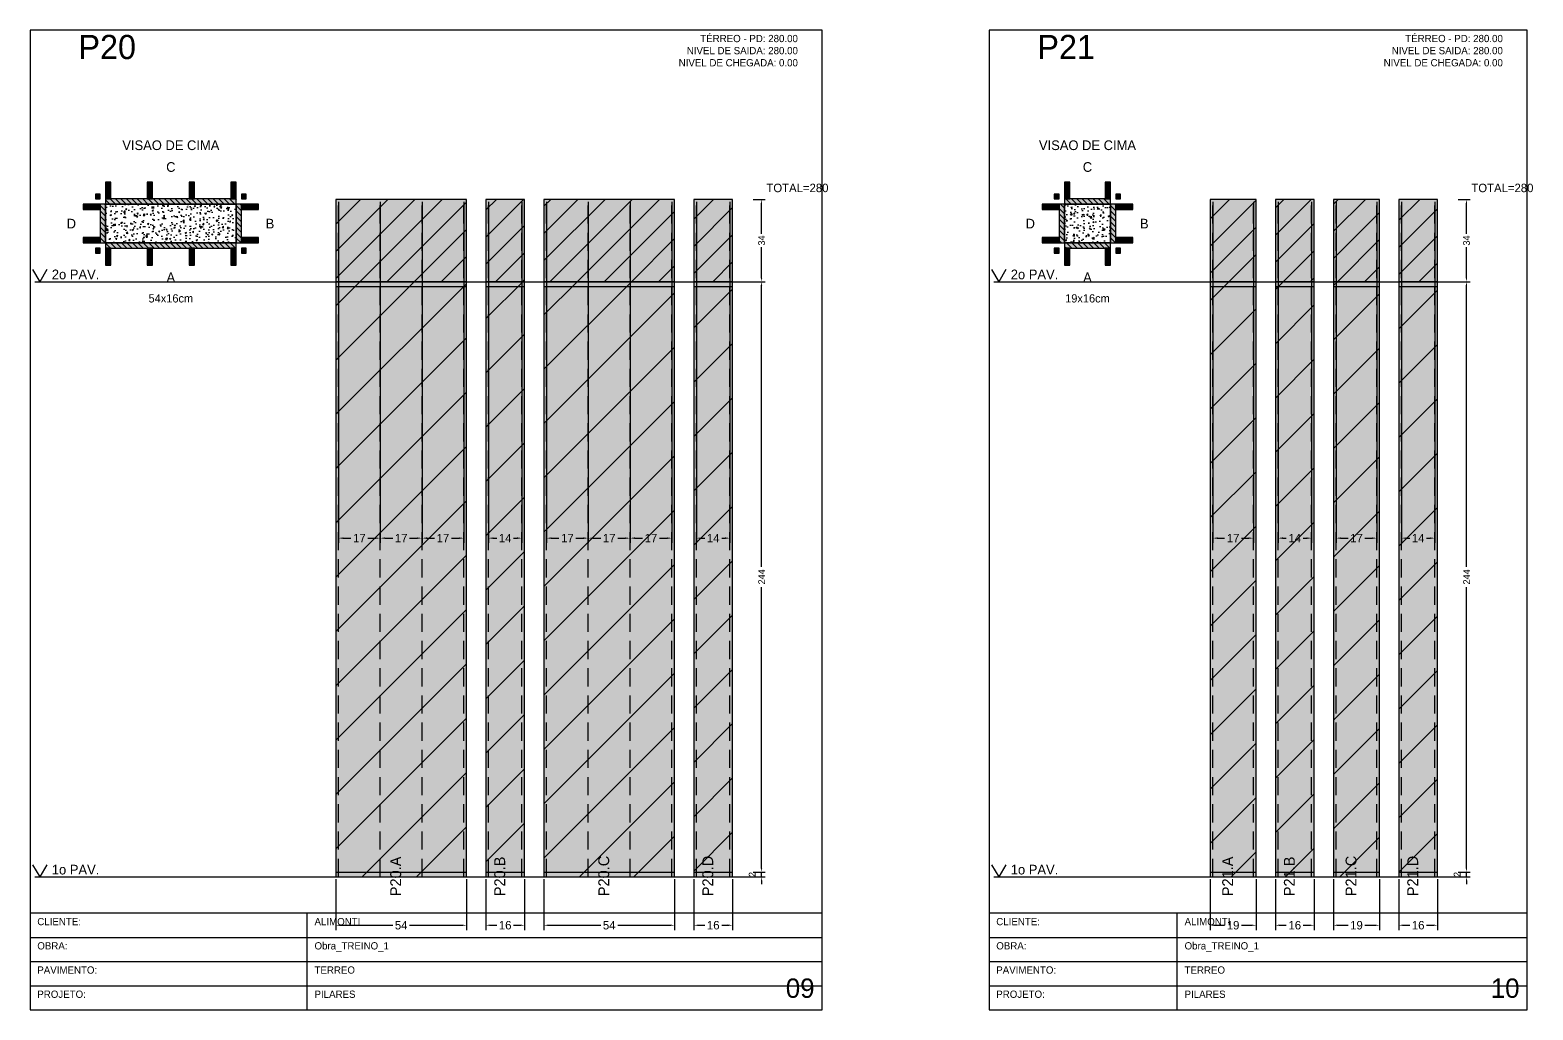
# Model space of a CAD drawing. Header units: metres. Extents: x 0 to 2089, y 0 to 2105.
# Drawn here: x 1263 to 1884, y 425 to 830 of the extents above; entities that cross this region are included whole.
import ezdxf
from ezdxf.enums import TextEntityAlignment as Align

# ---------------------------------------------------------------- set-up
doc = ezdxf.new("R2010")
doc.units = ezdxf.units.M
doc.linetypes.add('HIDDEN', pattern=[0.375, 0.25, -0.125])
for name, color, linetype in [('BORDA_CELULA', 9, 'Continuous'), ('CARIMBO', 9, 'Continuous'), ('CHAPA', 1, 'Continuous'), ('CONCRETO', 4, 'Continuous'), ('COTA', 241, 'Continuous'), ('Hachura', 251, 'Continuous'), ('LABEL_ID', 3, 'Continuous'), ('Nivel', 4, 'Continuous'), ('NOMENCLATURA', 1, 'Continuous'), ('Paineis', 200, 'Continuous'), ('SARR_2.2x7', 40, 'Continuous'), ('Texto Secao', 2, 'Continuous'), ('TEXTO_GERAL', 2, 'Continuous')]:
    doc.layers.add(name, color=color, linetype=linetype)
doc.dimstyles.new('FACE_DIM', dxfattribs={"dimtxt": 3.5, "dimasz": 2, "dimexe": 2, "dimexo": 1, "dimgap": 1, "dimtad": 1, "dimdec": 0, "dimrnd": 1, "dimcen": 2.5, "dimclrd": 241, "dimclre": 241, "dimclrt": 241, "dimazin": 3, "dimtfac": 1, "dimtmove": 0, "dimatfit": 3})

# ---------------------------------------------------------------- blocks, each defined once
blk = doc.blocks.new('_CLOSEDFILLED')
at = {"color": 0, "linetype": 'BYBLOCK'}
blk.add_solid([(-1, 0.16), (0, 0), (-1, -0.16)], dxfattribs=at)
blk = doc.blocks.new('*D111')
at = {"color": 241}
for p, q in [((1389.6, 479), (1389.6, 458)), ((1443.6, 479), (1443.6, 458)), ((1391.6, 460), (1413.1, 460)), ((1420.1, 460), (1441.6, 460))]:
    blk.add_line(p, q, dxfattribs=at)
at = {"layer": 'Defpoints'}
for p in [(1389.6, 480), (1443.6, 480), (1389.6, 460)]:
    blk.add_point(p, dxfattribs=at)
at = {"color": 241, "xscale": 2, "yscale": 2, "rotation": 180}
blk.add_blockref('_CLOSEDFILLED', (1389.6, 460), dxfattribs=at)
at = {"color": 241, "xscale": 2, "yscale": 2}
blk.add_blockref('_CLOSEDFILLED', (1443.6, 460), dxfattribs=at)
at = {"color": 241, "insert": (1416.6, 460), "char_height": 3.5, "attachment_point": 5}
blk.add_mtext('54', dxfattribs=at)
blk = doc.blocks.new('*D112')
at = {"color": 241}
for p, q in [((1390.7, 759), (1390.7, 618)), ((1407.97, 759), (1407.97, 618)), ((1392.7, 620), (1395.83, 620)), ((1402.83, 620), (1405.97, 620))]:
    blk.add_line(p, q, dxfattribs=at)
at = {"layer": 'Defpoints'}
for p in [(1390.7, 760), (1407.97, 760), (1390.7, 620)]:
    blk.add_point(p, dxfattribs=at)
at = {"color": 241, "xscale": 2, "yscale": 2, "rotation": 180}
blk.add_blockref('_CLOSEDFILLED', (1390.7, 620), dxfattribs=at)
at = {"color": 241, "xscale": 2, "yscale": 2}
blk.add_blockref('_CLOSEDFILLED', (1407.97, 620), dxfattribs=at)
at = {"color": 241, "insert": (1399.33, 620), "char_height": 3.5, "attachment_point": 5}
blk.add_mtext('17', dxfattribs=at)
blk = doc.blocks.new('*D113')
at = {"color": 241}
for p, q in [((1407.97, 759), (1407.97, 618)), ((1425.23, 759), (1425.23, 618)), ((1409.97, 620), (1413.1, 620)), ((1420.1, 620), (1423.23, 620))]:
    blk.add_line(p, q, dxfattribs=at)
at = {"layer": 'Defpoints'}
for p in [(1407.97, 760), (1425.23, 760), (1407.97, 620)]:
    blk.add_point(p, dxfattribs=at)
at = {"color": 241, "xscale": 2, "yscale": 2, "rotation": 180}
blk.add_blockref('_CLOSEDFILLED', (1407.97, 620), dxfattribs=at)
at = {"color": 241, "xscale": 2, "yscale": 2}
blk.add_blockref('_CLOSEDFILLED', (1425.23, 620), dxfattribs=at)
at = {"color": 241, "insert": (1416.6, 620), "char_height": 3.5, "attachment_point": 5}
blk.add_mtext('17', dxfattribs=at)
blk = doc.blocks.new('*D114')
at = {"color": 241}
for p, q in [((1425.23, 759), (1425.23, 618)), ((1442.5, 759), (1442.5, 618)), ((1427.23, 620), (1430.37, 620)), ((1437.37, 620), (1440.5, 620))]:
    blk.add_line(p, q, dxfattribs=at)
at = {"layer": 'Defpoints'}
for p in [(1425.23, 760), (1442.5, 760), (1425.23, 620)]:
    blk.add_point(p, dxfattribs=at)
at = {"color": 241, "xscale": 2, "yscale": 2, "rotation": 180}
blk.add_blockref('_CLOSEDFILLED', (1425.23, 620), dxfattribs=at)
at = {"color": 241, "xscale": 2, "yscale": 2}
blk.add_blockref('_CLOSEDFILLED', (1442.5, 620), dxfattribs=at)
at = {"color": 241, "insert": (1433.87, 620), "char_height": 3.5, "attachment_point": 5}
blk.add_mtext('17', dxfattribs=at)
blk = doc.blocks.new('*D115')
at = {"color": 241}
for p, q in [((1451.6, 479), (1451.6, 458)), ((1467.6, 479), (1467.6, 458)), ((1453.6, 460), (1456.1, 460)), ((1463.1, 460), (1465.6, 460))]:
    blk.add_line(p, q, dxfattribs=at)
at = {"layer": 'Defpoints'}
for p in [(1451.6, 480), (1467.6, 480), (1451.6, 460)]:
    blk.add_point(p, dxfattribs=at)
at = {"color": 241, "xscale": 2, "yscale": 2, "rotation": 180}
blk.add_blockref('_CLOSEDFILLED', (1451.6, 460), dxfattribs=at)
at = {"color": 241, "xscale": 2, "yscale": 2}
blk.add_blockref('_CLOSEDFILLED', (1467.6, 460), dxfattribs=at)
at = {"color": 241, "insert": (1459.6, 460), "char_height": 3.5, "attachment_point": 5}
blk.add_mtext('16', dxfattribs=at)
blk = doc.blocks.new('*D116')
at = {"color": 241}
for p, q in [((1452.7, 759), (1452.7, 618)), ((1466.5, 759), (1466.5, 618)), ((1454.7, 620), (1456.1, 620)), ((1463.1, 620), (1464.5, 620))]:
    blk.add_line(p, q, dxfattribs=at)
at = {"layer": 'Defpoints'}
for p in [(1452.7, 760), (1466.5, 760), (1452.7, 620)]:
    blk.add_point(p, dxfattribs=at)
at = {"color": 241, "xscale": 2, "yscale": 2, "rotation": 180}
blk.add_blockref('_CLOSEDFILLED', (1452.7, 620), dxfattribs=at)
at = {"color": 241, "xscale": 2, "yscale": 2}
blk.add_blockref('_CLOSEDFILLED', (1466.5, 620), dxfattribs=at)
at = {"color": 241, "insert": (1459.6, 620), "char_height": 3.5, "attachment_point": 5}
blk.add_mtext('14', dxfattribs=at)
blk = doc.blocks.new('*D117')
at = {"color": 241}
for p, q in [((1475.6, 479), (1475.6, 458)), ((1529.6, 479), (1529.6, 458)), ((1477.6, 460), (1499.1, 460)), ((1506.1, 460), (1527.6, 460))]:
    blk.add_line(p, q, dxfattribs=at)
at = {"layer": 'Defpoints'}
for p in [(1475.6, 480), (1529.6, 480), (1475.6, 460)]:
    blk.add_point(p, dxfattribs=at)
at = {"color": 241, "xscale": 2, "yscale": 2, "rotation": 180}
blk.add_blockref('_CLOSEDFILLED', (1475.6, 460), dxfattribs=at)
at = {"color": 241, "xscale": 2, "yscale": 2}
blk.add_blockref('_CLOSEDFILLED', (1529.6, 460), dxfattribs=at)
at = {"color": 241, "insert": (1502.6, 460), "char_height": 3.5, "attachment_point": 5}
blk.add_mtext('54', dxfattribs=at)
blk = doc.blocks.new('*D118')
at = {"color": 241}
for p, q in [((1476.7, 759), (1476.7, 618)), ((1493.97, 759), (1493.97, 618)), ((1478.7, 620), (1481.83, 620)), ((1488.83, 620), (1491.97, 620))]:
    blk.add_line(p, q, dxfattribs=at)
at = {"layer": 'Defpoints'}
for p in [(1476.7, 760), (1493.97, 760), (1476.7, 620)]:
    blk.add_point(p, dxfattribs=at)
at = {"color": 241, "xscale": 2, "yscale": 2, "rotation": 180}
blk.add_blockref('_CLOSEDFILLED', (1476.7, 620), dxfattribs=at)
at = {"color": 241, "xscale": 2, "yscale": 2}
blk.add_blockref('_CLOSEDFILLED', (1493.97, 620), dxfattribs=at)
at = {"color": 241, "insert": (1485.33, 620), "char_height": 3.5, "attachment_point": 5}
blk.add_mtext('17', dxfattribs=at)
blk = doc.blocks.new('*D119')
at = {"color": 241}
for p, q in [((1493.97, 759), (1493.97, 618)), ((1511.23, 759), (1511.23, 618)), ((1495.97, 620), (1499.1, 620)), ((1506.1, 620), (1509.23, 620))]:
    blk.add_line(p, q, dxfattribs=at)
at = {"layer": 'Defpoints'}
for p in [(1493.97, 760), (1511.23, 760), (1493.97, 620)]:
    blk.add_point(p, dxfattribs=at)
at = {"color": 241, "xscale": 2, "yscale": 2, "rotation": 180}
blk.add_blockref('_CLOSEDFILLED', (1493.97, 620), dxfattribs=at)
at = {"color": 241, "xscale": 2, "yscale": 2}
blk.add_blockref('_CLOSEDFILLED', (1511.23, 620), dxfattribs=at)
at = {"color": 241, "insert": (1502.6, 620), "char_height": 3.5, "attachment_point": 5}
blk.add_mtext('17', dxfattribs=at)
blk = doc.blocks.new('*D120')
at = {"color": 241}
for p, q in [((1511.23, 759), (1511.23, 618)), ((1528.5, 759), (1528.5, 618)), ((1513.23, 620), (1516.37, 620)), ((1523.37, 620), (1526.5, 620))]:
    blk.add_line(p, q, dxfattribs=at)
at = {"layer": 'Defpoints'}
for p in [(1511.23, 760), (1528.5, 760), (1511.23, 620)]:
    blk.add_point(p, dxfattribs=at)
at = {"color": 241, "xscale": 2, "yscale": 2, "rotation": 180}
blk.add_blockref('_CLOSEDFILLED', (1511.23, 620), dxfattribs=at)
at = {"color": 241, "xscale": 2, "yscale": 2}
blk.add_blockref('_CLOSEDFILLED', (1528.5, 620), dxfattribs=at)
at = {"color": 241, "insert": (1519.87, 620), "char_height": 3.5, "attachment_point": 5}
blk.add_mtext('17', dxfattribs=at)
blk = doc.blocks.new('*D121')
at = {"color": 241}
for p, q in [((1537.6, 479), (1537.6, 458)), ((1553.6, 479), (1553.6, 458)), ((1539.6, 460), (1542.1, 460)), ((1549.1, 460), (1551.6, 460))]:
    blk.add_line(p, q, dxfattribs=at)
at = {"layer": 'Defpoints'}
for p in [(1537.6, 480), (1553.6, 480), (1537.6, 460)]:
    blk.add_point(p, dxfattribs=at)
at = {"color": 241, "xscale": 2, "yscale": 2, "rotation": 180}
blk.add_blockref('_CLOSEDFILLED', (1537.6, 460), dxfattribs=at)
at = {"color": 241, "xscale": 2, "yscale": 2}
blk.add_blockref('_CLOSEDFILLED', (1553.6, 460), dxfattribs=at)
at = {"color": 241, "insert": (1545.6, 460), "char_height": 3.5, "attachment_point": 5}
blk.add_mtext('16', dxfattribs=at)
blk = doc.blocks.new('*D122')
at = {"color": 241}
for p, q in [((1538.7, 759), (1538.7, 618)), ((1552.5, 759), (1552.5, 618)), ((1540.7, 620), (1542.1, 620)), ((1549.1, 620), (1550.5, 620))]:
    blk.add_line(p, q, dxfattribs=at)
at = {"layer": 'Defpoints'}
for p in [(1538.7, 760), (1552.5, 760), (1538.7, 620)]:
    blk.add_point(p, dxfattribs=at)
at = {"color": 241, "xscale": 2, "yscale": 2, "rotation": 180}
blk.add_blockref('_CLOSEDFILLED', (1538.7, 620), dxfattribs=at)
at = {"color": 241, "xscale": 2, "yscale": 2}
blk.add_blockref('_CLOSEDFILLED', (1552.5, 620), dxfattribs=at)
at = {"color": 241, "insert": (1545.6, 620), "char_height": 3.5, "attachment_point": 5}
blk.add_mtext('14', dxfattribs=at)
blk = doc.blocks.new('*D124')
at = {"color": 241}
for p, q in [((1562.1, 726), (1567.1, 726)), ((1565.6, 608.2), (1565.6, 724.5)), ((1565.6, 483.5), (1565.6, 599.8)), ((1562.1, 482), (1567.1, 482))]:
    blk.add_line(p, q, dxfattribs=at)
at = {"layer": 'Defpoints'}
for p in [(1561.6, 726), (1561.6, 482), (1565.6, 482)]:
    blk.add_point(p, dxfattribs=at)
at = {"color": 241, "xscale": 1.5, "yscale": 1.5}
for p, rotation in [((1565.6, 726), 90), ((1565.6, 482), 270)]:
    blk.add_blockref('_CLOSEDFILLED', p, dxfattribs=dict(at, rotation=rotation))
at = {"color": 241, "insert": (1565.6, 604), "char_height": 2.8, "attachment_point": 5, "rotation": 90}
blk.add_mtext('244', dxfattribs=at)
blk = doc.blocks.new('*D125')
at = {"color": 241}
for p, q in [((1562.1, 760), (1567.1, 760)), ((1565.6, 745.8), (1565.6, 758.5)), ((1565.6, 727.5), (1565.6, 740.2)), ((1562.1, 726), (1567.1, 726))]:
    blk.add_line(p, q, dxfattribs=at)
at = {"layer": 'Defpoints'}
for p in [(1561.6, 760), (1561.6, 726), (1565.6, 726)]:
    blk.add_point(p, dxfattribs=at)
at = {"color": 241, "xscale": 1.5, "yscale": 1.5}
for p, rotation in [((1565.6, 760), 90), ((1565.6, 726), 270)]:
    blk.add_blockref('_CLOSEDFILLED', p, dxfattribs=dict(at, rotation=rotation))
at = {"color": 241, "insert": (1565.6, 743), "char_height": 2.8, "attachment_point": 5, "rotation": 90}
blk.add_mtext('34', dxfattribs=at)
blk = doc.blocks.new('*D126')
at = {"color": 241}
for p, q in [((1751, 479), (1751, 458)), ((1770, 479), (1770, 458)), ((1753, 460), (1757, 460)), ((1764, 460), (1768, 460))]:
    blk.add_line(p, q, dxfattribs=at)
at = {"layer": 'Defpoints'}
for p in [(1751, 480), (1770, 480), (1751, 460)]:
    blk.add_point(p, dxfattribs=at)
at = {"color": 241, "xscale": 2, "yscale": 2, "rotation": 180}
blk.add_blockref('_CLOSEDFILLED', (1751, 460), dxfattribs=at)
at = {"color": 241, "xscale": 2, "yscale": 2}
blk.add_blockref('_CLOSEDFILLED', (1770, 460), dxfattribs=at)
at = {"color": 241, "insert": (1760.5, 460), "char_height": 3.5, "attachment_point": 5}
blk.add_mtext('19', dxfattribs=at)
blk = doc.blocks.new('*D127')
at = {"color": 241}
for p, q in [((1752.1, 759), (1752.1, 618)), ((1768.9, 759), (1768.9, 618)), ((1754.1, 620), (1757, 620)), ((1764, 620), (1766.9, 620))]:
    blk.add_line(p, q, dxfattribs=at)
at = {"layer": 'Defpoints'}
for p in [(1752.1, 760), (1768.9, 760), (1752.1, 620)]:
    blk.add_point(p, dxfattribs=at)
at = {"color": 241, "xscale": 2, "yscale": 2, "rotation": 180}
blk.add_blockref('_CLOSEDFILLED', (1752.1, 620), dxfattribs=at)
at = {"color": 241, "xscale": 2, "yscale": 2}
blk.add_blockref('_CLOSEDFILLED', (1768.9, 620), dxfattribs=at)
at = {"color": 241, "insert": (1760.5, 620), "char_height": 3.5, "attachment_point": 5}
blk.add_mtext('17', dxfattribs=at)
blk = doc.blocks.new('*D128')
at = {"color": 241}
for p, q in [((1778, 479), (1778, 458)), ((1794, 479), (1794, 458)), ((1780, 460), (1782.5, 460)), ((1789.5, 460), (1792, 460))]:
    blk.add_line(p, q, dxfattribs=at)
at = {"layer": 'Defpoints'}
for p in [(1778, 480), (1794, 480), (1778, 460)]:
    blk.add_point(p, dxfattribs=at)
at = {"color": 241, "xscale": 2, "yscale": 2, "rotation": 180}
blk.add_blockref('_CLOSEDFILLED', (1778, 460), dxfattribs=at)
at = {"color": 241, "xscale": 2, "yscale": 2}
blk.add_blockref('_CLOSEDFILLED', (1794, 460), dxfattribs=at)
at = {"color": 241, "insert": (1786, 460), "char_height": 3.5, "attachment_point": 5}
blk.add_mtext('16', dxfattribs=at)
blk = doc.blocks.new('*D129')
at = {"color": 241}
for p, q in [((1779.1, 759), (1779.1, 618)), ((1792.9, 759), (1792.9, 618)), ((1781.1, 620), (1782.5, 620)), ((1789.5, 620), (1790.9, 620))]:
    blk.add_line(p, q, dxfattribs=at)
at = {"layer": 'Defpoints'}
for p in [(1779.1, 760), (1792.9, 760), (1779.1, 620)]:
    blk.add_point(p, dxfattribs=at)
at = {"color": 241, "xscale": 2, "yscale": 2, "rotation": 180}
blk.add_blockref('_CLOSEDFILLED', (1779.1, 620), dxfattribs=at)
at = {"color": 241, "xscale": 2, "yscale": 2}
blk.add_blockref('_CLOSEDFILLED', (1792.9, 620), dxfattribs=at)
at = {"color": 241, "insert": (1786, 620), "char_height": 3.5, "attachment_point": 5}
blk.add_mtext('14', dxfattribs=at)
blk = doc.blocks.new('*D130')
at = {"color": 241}
for p, q in [((1802, 479), (1802, 458)), ((1821, 479), (1821, 458)), ((1804, 460), (1808, 460)), ((1815, 460), (1819, 460))]:
    blk.add_line(p, q, dxfattribs=at)
at = {"layer": 'Defpoints'}
for p in [(1802, 480), (1821, 480), (1802, 460)]:
    blk.add_point(p, dxfattribs=at)
at = {"color": 241, "xscale": 2, "yscale": 2, "rotation": 180}
blk.add_blockref('_CLOSEDFILLED', (1802, 460), dxfattribs=at)
at = {"color": 241, "xscale": 2, "yscale": 2}
blk.add_blockref('_CLOSEDFILLED', (1821, 460), dxfattribs=at)
at = {"color": 241, "insert": (1811.5, 460), "char_height": 3.5, "attachment_point": 5}
blk.add_mtext('19', dxfattribs=at)
blk = doc.blocks.new('*D131')
at = {"color": 241}
for p, q in [((1803.1, 759), (1803.1, 618)), ((1819.9, 759), (1819.9, 618)), ((1805.1, 620), (1808, 620)), ((1815, 620), (1817.9, 620))]:
    blk.add_line(p, q, dxfattribs=at)
at = {"layer": 'Defpoints'}
for p in [(1803.1, 760), (1819.9, 760), (1803.1, 620)]:
    blk.add_point(p, dxfattribs=at)
at = {"color": 241, "xscale": 2, "yscale": 2, "rotation": 180}
blk.add_blockref('_CLOSEDFILLED', (1803.1, 620), dxfattribs=at)
at = {"color": 241, "xscale": 2, "yscale": 2}
blk.add_blockref('_CLOSEDFILLED', (1819.9, 620), dxfattribs=at)
at = {"color": 241, "insert": (1811.5, 620), "char_height": 3.5, "attachment_point": 5}
blk.add_mtext('17', dxfattribs=at)
blk = doc.blocks.new('*D132')
at = {"color": 241}
for p, q in [((1829, 479), (1829, 458)), ((1845, 479), (1845, 458)), ((1831, 460), (1833.5, 460)), ((1840.5, 460), (1843, 460))]:
    blk.add_line(p, q, dxfattribs=at)
at = {"layer": 'Defpoints'}
for p in [(1829, 480), (1845, 480), (1829, 460)]:
    blk.add_point(p, dxfattribs=at)
at = {"color": 241, "xscale": 2, "yscale": 2, "rotation": 180}
blk.add_blockref('_CLOSEDFILLED', (1829, 460), dxfattribs=at)
at = {"color": 241, "xscale": 2, "yscale": 2}
blk.add_blockref('_CLOSEDFILLED', (1845, 460), dxfattribs=at)
at = {"color": 241, "insert": (1837, 460), "char_height": 3.5, "attachment_point": 5}
blk.add_mtext('16', dxfattribs=at)
blk = doc.blocks.new('*D133')
at = {"color": 241}
for p, q in [((1830.1, 759), (1830.1, 618)), ((1843.9, 759), (1843.9, 618)), ((1832.1, 620), (1833.5, 620)), ((1840.5, 620), (1841.9, 620))]:
    blk.add_line(p, q, dxfattribs=at)
at = {"layer": 'Defpoints'}
for p in [(1830.1, 760), (1843.9, 760), (1830.1, 620)]:
    blk.add_point(p, dxfattribs=at)
at = {"color": 241, "xscale": 2, "yscale": 2, "rotation": 180}
blk.add_blockref('_CLOSEDFILLED', (1830.1, 620), dxfattribs=at)
at = {"color": 241, "xscale": 2, "yscale": 2}
blk.add_blockref('_CLOSEDFILLED', (1843.9, 620), dxfattribs=at)
at = {"color": 241, "insert": (1837, 620), "char_height": 3.5, "attachment_point": 5}
blk.add_mtext('14', dxfattribs=at)
blk = doc.blocks.new('*D135')
at = {"color": 241}
for p, q in [((1853.5, 726), (1858.5, 726)), ((1857, 608.2), (1857, 724.5)), ((1857, 483.5), (1857, 599.8)), ((1853.5, 482), (1858.5, 482))]:
    blk.add_line(p, q, dxfattribs=at)
at = {"layer": 'Defpoints'}
for p in [(1853, 726), (1853, 482), (1857, 482)]:
    blk.add_point(p, dxfattribs=at)
at = {"color": 241, "xscale": 1.5, "yscale": 1.5}
for p, rotation in [((1857, 726), 90), ((1857, 482), 270)]:
    blk.add_blockref('_CLOSEDFILLED', p, dxfattribs=dict(at, rotation=rotation))
at = {"color": 241, "insert": (1857, 604), "char_height": 2.8, "attachment_point": 5, "rotation": 90}
blk.add_mtext('244', dxfattribs=at)
blk = doc.blocks.new('*D136')
at = {"color": 241}
for p, q in [((1853.5, 760), (1858.5, 760)), ((1857, 745.8), (1857, 758.5)), ((1857, 727.5), (1857, 740.2)), ((1853.5, 726), (1858.5, 726))]:
    blk.add_line(p, q, dxfattribs=at)
at = {"layer": 'Defpoints'}
for p in [(1853, 760), (1853, 726), (1857, 726)]:
    blk.add_point(p, dxfattribs=at)
at = {"color": 241, "xscale": 1.5, "yscale": 1.5}
for p, rotation in [((1857, 760), 90), ((1857, 726), 270)]:
    blk.add_blockref('_CLOSEDFILLED', p, dxfattribs=dict(at, rotation=rotation))
at = {"color": 241, "insert": (1857, 743), "char_height": 2.8, "attachment_point": 5, "rotation": 90}
blk.add_mtext('34', dxfattribs=at)

msp = doc.modelspace()

# ---------------------------------------------------------------- hatches: boundary and pattern name
at = {"layer": 'CHAPA'}
for points in [[(1290.2, 760.2), (1292.2, 760.2), (1292.2, 762.2), (1290.2, 762.2)], [(1350.6, 760.2), (1352.6, 760.2), (1352.6, 762.2), (1350.6, 762.2)], [(1686.6, 760.2), (1688.6, 760.2), (1688.6, 762.2), (1686.6, 762.2)], [(1712, 760.2), (1714, 760.2), (1714, 762.2), (1712, 762.2)], [(1290.2, 737.8), (1292.2, 737.8), (1292.2, 739.8), (1290.2, 739.8)], [(1350.6, 737.8), (1352.6, 737.8), (1352.6, 739.8), (1350.6, 739.8)], [(1686.6, 737.8), (1688.6, 737.8), (1688.6, 739.8), (1686.6, 739.8)], [(1712, 737.8), (1714, 737.8), (1714, 739.8), (1712, 739.8)]]:
    msp.add_hatch(color=1, dxfattribs=at).paths.add_polyline_path(points)
at = {"layer": 'COTA'}
h = msp.add_hatch(dxfattribs=at)
h.set_pattern_fill('AR-CONC', color=256, scale=0.03)
h.paths.add_polyline_path([(1294.4, 742), (1348.4, 742), (1348.4, 758), (1294.4, 758)])
h = msp.add_hatch(dxfattribs=at)
h.set_pattern_fill('AR-CONC', color=256, scale=0.03)
h.paths.add_polyline_path([(1690.8, 742), (1709.8, 742), (1709.8, 758), (1690.8, 758)])
at = {"layer": 'Hachura'}
for points in [[(1389.6, 726), (1443.6, 726), (1443.6, 760), (1389.6, 760)], [(1451.6, 726), (1467.6, 726), (1467.6, 760), (1451.6, 760)], [(1475.6, 726), (1529.6, 726), (1529.6, 760), (1475.6, 760)], [(1537.6, 726), (1553.6, 726), (1553.6, 760), (1537.6, 760)], [(1751, 726), (1770, 726), (1770, 760), (1751, 760)], [(1778, 726), (1794, 726), (1794, 760), (1778, 760)], [(1802, 726), (1821, 726), (1821, 760), (1802, 760)], [(1829, 726), (1845, 726), (1845, 760), (1829, 760)], [(1389.6, 480), (1443.6, 480), (1443.6, 726), (1389.6, 726)], [(1451.6, 480), (1467.6, 480), (1467.6, 726), (1451.6, 726)], [(1475.6, 480), (1529.6, 480), (1529.6, 726), (1475.6, 726)], [(1537.6, 480), (1553.6, 480), (1553.6, 726), (1537.6, 726)], [(1751, 480), (1770, 480), (1770, 726), (1751, 726)], [(1778, 480), (1794, 480), (1794, 726), (1778, 726)], [(1802, 480), (1821, 480), (1821, 726), (1802, 726)], [(1829, 480), (1845, 480), (1845, 726), (1829, 726)]]:
    msp.add_hatch(color=256, dxfattribs=at).paths.add_polyline_path(points)
h = msp.add_hatch(dxfattribs=at)
h.set_pattern_fill('ANSI31', color=256, scale=2.5)
h.paths.add_polyline_path([(1389.6, 726), (1443.6, 726), (1443.6, 760), (1389.6, 760)])
h = msp.add_hatch(dxfattribs=at)
h.set_pattern_fill('ANSI31', color=256, scale=2.5)
h.paths.add_polyline_path([(1451.6, 726), (1467.6, 726), (1467.6, 760), (1451.6, 760)])
h = msp.add_hatch(dxfattribs=at)
h.set_pattern_fill('ANSI31', color=256, scale=2.5)
h.paths.add_polyline_path([(1475.6, 726), (1529.6, 726), (1529.6, 760), (1475.6, 760)])
h = msp.add_hatch(dxfattribs=at)
h.set_pattern_fill('ANSI31', color=256, scale=2.5)
h.paths.add_polyline_path([(1537.6, 726), (1553.6, 726), (1553.6, 760), (1537.6, 760)])
h = msp.add_hatch(dxfattribs=at)
h.set_pattern_fill('ANSI31', color=256, scale=2.5)
h.paths.add_polyline_path([(1751, 726), (1770, 726), (1770, 760), (1751, 760)])
h = msp.add_hatch(dxfattribs=at)
h.set_pattern_fill('ANSI31', color=256, scale=2.5)
h.paths.add_polyline_path([(1778, 726), (1794, 726), (1794, 760), (1778, 760)])
h = msp.add_hatch(dxfattribs=at)
h.set_pattern_fill('ANSI31', color=256, scale=2.5)
h.paths.add_polyline_path([(1802, 726), (1821, 726), (1821, 760), (1802, 760)])
h = msp.add_hatch(dxfattribs=at)
h.set_pattern_fill('ANSI31', color=256, scale=2.5)
h.paths.add_polyline_path([(1829, 726), (1845, 726), (1845, 760), (1829, 760)])
h = msp.add_hatch(dxfattribs=at)
h.set_pattern_fill('ANSI31', color=256, scale=5)
h.paths.add_polyline_path([(1389.6, 480), (1443.6, 480), (1443.6, 726), (1389.6, 726)])
h = msp.add_hatch(dxfattribs=at)
h.set_pattern_fill('ANSI31', color=256, scale=5)
h.paths.add_polyline_path([(1451.6, 480), (1467.6, 480), (1467.6, 726), (1451.6, 726)])
h = msp.add_hatch(dxfattribs=at)
h.set_pattern_fill('ANSI31', color=256, scale=5)
h.paths.add_polyline_path([(1475.6, 480), (1529.6, 480), (1529.6, 726), (1475.6, 726)])
h = msp.add_hatch(dxfattribs=at)
h.set_pattern_fill('ANSI31', color=256, scale=5)
h.paths.add_polyline_path([(1537.6, 480), (1553.6, 480), (1553.6, 726), (1537.6, 726)])
h = msp.add_hatch(dxfattribs=at)
h.set_pattern_fill('ANSI31', color=256, scale=5)
h.paths.add_polyline_path([(1751, 480), (1770, 480), (1770, 726), (1751, 726)])
h = msp.add_hatch(dxfattribs=at)
h.set_pattern_fill('ANSI31', color=256, scale=5)
h.paths.add_polyline_path([(1778, 480), (1794, 480), (1794, 726), (1778, 726)])
h = msp.add_hatch(dxfattribs=at)
h.set_pattern_fill('ANSI31', color=256, scale=5)
h.paths.add_polyline_path([(1802, 480), (1821, 480), (1821, 726), (1802, 726)])
h = msp.add_hatch(dxfattribs=at)
h.set_pattern_fill('ANSI31', color=256, scale=5)
h.paths.add_polyline_path([(1829, 480), (1845, 480), (1845, 726), (1829, 726)])
at = {"layer": 'Paineis'}
for points in [[(1292.2, 742), (1294.4, 742), (1294.4, 758), (1292.2, 758)], [(1294.4, 758), (1348.4, 758), (1348.4, 760.2), (1294.4, 760.2)], [(1348.4, 742), (1350.6, 742), (1350.6, 758), (1348.4, 758)], [(1688.6, 742), (1690.8, 742), (1690.8, 758), (1688.6, 758)], [(1690.8, 758), (1709.8, 758), (1709.8, 760.2), (1690.8, 760.2)], [(1709.8, 742), (1712, 742), (1712, 758), (1709.8, 758)], [(1294.4, 739.8), (1348.4, 739.8), (1348.4, 742), (1294.4, 742)], [(1690.8, 739.8), (1709.8, 739.8), (1709.8, 742), (1690.8, 742)]]:
    msp.add_hatch(color=256, dxfattribs=at).paths.add_polyline_path(points)
h = msp.add_hatch(dxfattribs=at)
h.set_pattern_fill('ANSI31', color=256, scale=0.5, angle=270)
h.paths.add_polyline_path([(1292.2, 742), (1294.4, 742), (1294.4, 758), (1292.2, 758)])
h = msp.add_hatch(dxfattribs=at)
h.set_pattern_fill('ANSI31', color=256, scale=0.5, angle=270)
h.paths.add_polyline_path([(1294.4, 758), (1348.4, 758), (1348.4, 760.2), (1294.4, 760.2)])
h = msp.add_hatch(dxfattribs=at)
h.set_pattern_fill('ANSI31', color=256, scale=0.5, angle=270)
h.paths.add_polyline_path([(1348.4, 742), (1350.6, 742), (1350.6, 758), (1348.4, 758)])
h = msp.add_hatch(dxfattribs=at)
h.set_pattern_fill('ANSI31', color=256, scale=0.5, angle=270)
h.paths.add_polyline_path([(1688.6, 742), (1690.8, 742), (1690.8, 758), (1688.6, 758)])
h = msp.add_hatch(dxfattribs=at)
h.set_pattern_fill('ANSI31', color=256, scale=0.5, angle=270)
h.paths.add_polyline_path([(1690.8, 758), (1709.8, 758), (1709.8, 760.2), (1690.8, 760.2)])
h = msp.add_hatch(dxfattribs=at)
h.set_pattern_fill('ANSI31', color=256, scale=0.5, angle=270)
h.paths.add_polyline_path([(1709.8, 742), (1712, 742), (1712, 758), (1709.8, 758)])
h = msp.add_hatch(dxfattribs=at)
h.set_pattern_fill('ANSI31', color=256, scale=0.5, angle=270)
h.paths.add_polyline_path([(1294.4, 739.8), (1348.4, 739.8), (1348.4, 742), (1294.4, 742)])
h = msp.add_hatch(dxfattribs=at)
h.set_pattern_fill('ANSI31', color=256, scale=0.5, angle=270)
h.paths.add_polyline_path([(1690.8, 739.8), (1709.8, 739.8), (1709.8, 742), (1690.8, 742)])
at = {"layer": 'SARR_2.2x7'}
for points in [[(1294.4, 760.2), (1296.6, 760.2), (1296.6, 767.2), (1294.4, 767.2)], [(1311.67, 760.2), (1313.87, 760.2), (1313.87, 767.2), (1311.67, 767.2)], [(1328.93, 760.2), (1331.13, 760.2), (1331.13, 767.2), (1328.93, 767.2)], [(1346.2, 760.2), (1348.4, 760.2), (1348.4, 767.2), (1346.2, 767.2)], [(1690.8, 760.2), (1693, 760.2), (1693, 767.2), (1690.8, 767.2)], [(1707.6, 760.2), (1709.8, 760.2), (1709.8, 767.2), (1707.6, 767.2)], [(1285.2, 755.8), (1292.2, 755.8), (1292.2, 758), (1285.2, 758)], [(1350.6, 755.8), (1357.6, 755.8), (1357.6, 758), (1350.6, 758)], [(1681.6, 755.8), (1688.6, 755.8), (1688.6, 758), (1681.6, 758)], [(1712, 755.8), (1719, 755.8), (1719, 758), (1712, 758)], [(1285.2, 742), (1292.2, 742), (1292.2, 744.2), (1285.2, 744.2)], [(1294.4, 732.8), (1296.6, 732.8), (1296.6, 739.8), (1294.4, 739.8)], [(1311.67, 732.8), (1313.87, 732.8), (1313.87, 739.8), (1311.67, 739.8)], [(1328.93, 732.8), (1331.13, 732.8), (1331.13, 739.8), (1328.93, 739.8)], [(1346.2, 732.8), (1348.4, 732.8), (1348.4, 739.8), (1346.2, 739.8)], [(1350.6, 742), (1357.6, 742), (1357.6, 744.2), (1350.6, 744.2)], [(1681.6, 742), (1688.6, 742), (1688.6, 744.2), (1681.6, 744.2)], [(1690.8, 732.8), (1693, 732.8), (1693, 739.8), (1690.8, 739.8)], [(1707.6, 732.8), (1709.8, 732.8), (1709.8, 739.8), (1707.6, 739.8)], [(1712, 742), (1719, 742), (1719, 744.2), (1712, 744.2)]]:
    msp.add_hatch(color=256, dxfattribs=at).paths.add_polyline_path(points)
h = msp.add_hatch(dxfattribs=at)
h.set_pattern_fill('ANSI31', color=256, scale=0.5, angle=270)
h.paths.add_polyline_path([(1294.4, 760.2), (1296.6, 760.2), (1296.6, 767.2), (1294.4, 767.2)])
h = msp.add_hatch(dxfattribs=at)
h.set_pattern_fill('ANSI31', color=256, scale=0.5, angle=270)
h.paths.add_polyline_path([(1311.67, 760.2), (1313.87, 760.2), (1313.87, 767.2), (1311.67, 767.2)])
h = msp.add_hatch(dxfattribs=at)
h.set_pattern_fill('ANSI31', color=256, scale=0.5, angle=270)
h.paths.add_polyline_path([(1328.93, 760.2), (1331.13, 760.2), (1331.13, 767.2), (1328.93, 767.2)])
h = msp.add_hatch(dxfattribs=at)
h.set_pattern_fill('ANSI31', color=256, scale=0.5, angle=270)
h.paths.add_polyline_path([(1346.2, 760.2), (1348.4, 760.2), (1348.4, 767.2), (1346.2, 767.2)])
h = msp.add_hatch(dxfattribs=at)
h.set_pattern_fill('ANSI31', color=256, scale=0.5, angle=270)
h.paths.add_polyline_path([(1690.8, 760.2), (1693, 760.2), (1693, 767.2), (1690.8, 767.2)])
h = msp.add_hatch(dxfattribs=at)
h.set_pattern_fill('ANSI31', color=256, scale=0.5, angle=270)
h.paths.add_polyline_path([(1707.6, 760.2), (1709.8, 760.2), (1709.8, 767.2), (1707.6, 767.2)])
h = msp.add_hatch(dxfattribs=at)
h.set_pattern_fill('ANSI31', color=256, scale=0.5, angle=270)
h.paths.add_polyline_path([(1285.2, 755.8), (1292.2, 755.8), (1292.2, 758), (1285.2, 758)])
h = msp.add_hatch(dxfattribs=at)
h.set_pattern_fill('ANSI31', color=256, scale=0.5, angle=270)
h.paths.add_polyline_path([(1350.6, 755.8), (1357.6, 755.8), (1357.6, 758), (1350.6, 758)])
h = msp.add_hatch(dxfattribs=at)
h.set_pattern_fill('ANSI31', color=256, scale=0.5, angle=270)
h.paths.add_polyline_path([(1681.6, 755.8), (1688.6, 755.8), (1688.6, 758), (1681.6, 758)])
h = msp.add_hatch(dxfattribs=at)
h.set_pattern_fill('ANSI31', color=256, scale=0.5, angle=270)
h.paths.add_polyline_path([(1712, 755.8), (1719, 755.8), (1719, 758), (1712, 758)])
h = msp.add_hatch(dxfattribs=at)
h.set_pattern_fill('ANSI31', color=256, scale=0.5, angle=270)
h.paths.add_polyline_path([(1285.2, 742), (1292.2, 742), (1292.2, 744.2), (1285.2, 744.2)])
h = msp.add_hatch(dxfattribs=at)
h.set_pattern_fill('ANSI31', color=256, scale=0.5, angle=270)
h.paths.add_polyline_path([(1294.4, 732.8), (1296.6, 732.8), (1296.6, 739.8), (1294.4, 739.8)])
h = msp.add_hatch(dxfattribs=at)
h.set_pattern_fill('ANSI31', color=256, scale=0.5, angle=270)
h.paths.add_polyline_path([(1311.67, 732.8), (1313.87, 732.8), (1313.87, 739.8), (1311.67, 739.8)])
h = msp.add_hatch(dxfattribs=at)
h.set_pattern_fill('ANSI31', color=256, scale=0.5, angle=270)
h.paths.add_polyline_path([(1328.93, 732.8), (1331.13, 732.8), (1331.13, 739.8), (1328.93, 739.8)])
h = msp.add_hatch(dxfattribs=at)
h.set_pattern_fill('ANSI31', color=256, scale=0.5, angle=270)
h.paths.add_polyline_path([(1346.2, 732.8), (1348.4, 732.8), (1348.4, 739.8), (1346.2, 739.8)])
h = msp.add_hatch(dxfattribs=at)
h.set_pattern_fill('ANSI31', color=256, scale=0.5, angle=270)
h.paths.add_polyline_path([(1350.6, 742), (1357.6, 742), (1357.6, 744.2), (1350.6, 744.2)])
h = msp.add_hatch(dxfattribs=at)
h.set_pattern_fill('ANSI31', color=256, scale=0.5, angle=270)
h.paths.add_polyline_path([(1681.6, 742), (1688.6, 742), (1688.6, 744.2), (1681.6, 744.2)])
h = msp.add_hatch(dxfattribs=at)
h.set_pattern_fill('ANSI31', color=256, scale=0.5, angle=270)
h.paths.add_polyline_path([(1690.8, 732.8), (1693, 732.8), (1693, 739.8), (1690.8, 739.8)])
h = msp.add_hatch(dxfattribs=at)
h.set_pattern_fill('ANSI31', color=256, scale=0.5, angle=270)
h.paths.add_polyline_path([(1707.6, 732.8), (1709.8, 732.8), (1709.8, 739.8), (1707.6, 739.8)])
h = msp.add_hatch(dxfattribs=at)
h.set_pattern_fill('ANSI31', color=256, scale=0.5, angle=270)
h.paths.add_polyline_path([(1712, 742), (1719, 742), (1719, 744.2), (1712, 744.2)])

# ---------------------------------------------------------------- linework, layer by layer
at = {"layer": 'BORDA_CELULA', "color": 9}
for points in [[(1263.2, 425), (1590.6, 425), (1590.6, 830), (1263.2, 830)], [(1659.6, 425), (1882, 425), (1882, 830), (1659.6, 830)]]:
    msp.add_lwpolyline(points, close=True, dxfattribs=at)
at = {"layer": 'CARIMBO', "color": 40}
for p, q in [((1377.79, 425), (1377.79, 465)), ((1737.44, 425), (1737.44, 465)), ((1263.2, 455), (1590.6, 455)), ((1659.6, 455), (1882, 455)), ((1263.2, 445), (1590.6, 445)), ((1659.6, 445), (1882, 445)), ((1263.2, 435), (1590.6, 435)), ((1659.6, 435), (1882, 435))]:
    msp.add_line(p, q, dxfattribs=at)
for points in [[(1263.2, 425), (1590.6, 425), (1590.6, 465), (1263.2, 465)], [(1659.6, 425), (1882, 425), (1882, 465), (1659.6, 465)]]:
    msp.add_lwpolyline(points, close=True, dxfattribs=at)
at = {"layer": 'CHAPA', "color": 1}
for points in [[(1290.2, 760.2), (1292.2, 760.2), (1292.2, 762.2), (1290.2, 762.2)], [(1350.6, 760.2), (1352.6, 760.2), (1352.6, 762.2), (1350.6, 762.2)], [(1686.6, 760.2), (1688.6, 760.2), (1688.6, 762.2), (1686.6, 762.2)], [(1712, 760.2), (1714, 760.2), (1714, 762.2), (1712, 762.2)], [(1290.2, 737.8), (1292.2, 737.8), (1292.2, 739.8), (1290.2, 739.8)], [(1350.6, 737.8), (1352.6, 737.8), (1352.6, 739.8), (1350.6, 739.8)], [(1686.6, 737.8), (1688.6, 737.8), (1688.6, 739.8), (1686.6, 739.8)], [(1712, 737.8), (1714, 737.8), (1714, 739.8), (1712, 739.8)]]:
    msp.add_lwpolyline(points, close=True, dxfattribs=at)
at = {"layer": 'CONCRETO', "color": 4}
for points in [[(1294.4, 742), (1348.4, 742), (1348.4, 758), (1294.4, 758)], [(1690.8, 742), (1709.8, 742), (1709.8, 758), (1690.8, 758)]]:
    msp.add_lwpolyline(points, close=True, dxfattribs=at)
at = {"layer": 'Nivel', "color": 4}
for p, q in [((1264.2, 731), (1267.2, 726)), ((1270.2, 731), (1267.2, 726)), ((1660.6, 731), (1663.6, 726)), ((1666.6, 731), (1663.6, 726)), ((1265.2, 726), (1566.6, 726)), ((1661.6, 726), (1858, 726)), ((1264.2, 485), (1267.2, 480)), ((1270.2, 485), (1267.2, 480)), ((1660.6, 485), (1663.6, 480)), ((1666.6, 485), (1663.6, 480)), ((1265.2, 480), (1566.6, 480)), ((1661.6, 480), (1858, 480))]:
    msp.add_line(p, q, dxfattribs=at)
at = {"layer": 'Paineis'}
for p, q in [((1389.6, 724), (1443.6, 724)), ((1451.6, 724), (1467.6, 724)), ((1475.6, 724), (1529.6, 724)), ((1537.6, 724), (1553.6, 724)), ((1751, 724), (1770, 724)), ((1778, 724), (1794, 724)), ((1802, 724), (1821, 724)), ((1829, 724), (1845, 724)), ((1389.6, 482), (1443.6, 482)), ((1451.6, 482), (1467.6, 482)), ((1475.6, 482), (1529.6, 482)), ((1537.6, 482), (1553.6, 482)), ((1751, 482), (1770, 482)), ((1778, 482), (1794, 482)), ((1802, 482), (1821, 482)), ((1829, 482), (1845, 482))]:
    msp.add_line(p, q, dxfattribs=at)
for points in [[(1292.2, 742), (1294.4, 742), (1294.4, 758), (1292.2, 758)], [(1294.4, 758), (1348.4, 758), (1348.4, 760.2), (1294.4, 760.2)], [(1348.4, 742), (1350.6, 742), (1350.6, 758), (1348.4, 758)], [(1389.6, 726), (1443.6, 726), (1443.6, 760), (1389.6, 760)], [(1451.6, 726), (1467.6, 726), (1467.6, 760), (1451.6, 760)], [(1475.6, 726), (1529.6, 726), (1529.6, 760), (1475.6, 760)], [(1537.6, 726), (1553.6, 726), (1553.6, 760), (1537.6, 760)], [(1688.6, 742), (1690.8, 742), (1690.8, 758), (1688.6, 758)], [(1690.8, 758), (1709.8, 758), (1709.8, 760.2), (1690.8, 760.2)], [(1709.8, 742), (1712, 742), (1712, 758), (1709.8, 758)], [(1751, 726), (1770, 726), (1770, 760), (1751, 760)], [(1778, 726), (1794, 726), (1794, 760), (1778, 760)], [(1802, 726), (1821, 726), (1821, 760), (1802, 760)], [(1829, 726), (1845, 726), (1845, 760), (1829, 760)], [(1294.4, 739.8), (1348.4, 739.8), (1348.4, 742), (1294.4, 742)], [(1690.8, 739.8), (1709.8, 739.8), (1709.8, 742), (1690.8, 742)], [(1389.6, 480), (1443.6, 480), (1443.6, 726), (1389.6, 726)], [(1451.6, 480), (1467.6, 480), (1467.6, 726), (1451.6, 726)], [(1475.6, 480), (1529.6, 480), (1529.6, 726), (1475.6, 726)], [(1537.6, 480), (1553.6, 480), (1553.6, 726), (1537.6, 726)], [(1751, 480), (1770, 480), (1770, 726), (1751, 726)], [(1778, 480), (1794, 480), (1794, 726), (1778, 726)], [(1802, 480), (1821, 480), (1821, 726), (1802, 726)], [(1829, 480), (1845, 480), (1845, 726), (1829, 726)]]:
    msp.add_lwpolyline(points, close=True, dxfattribs=at)
at = {"layer": 'SARR_2.2x7', "linetype": 'HIDDEN', "ltscale": 30}
for p, q in [((1390.7, 480), (1390.7, 760)), ((1407.97, 480), (1407.97, 760)), ((1425.23, 480), (1425.23, 760)), ((1442.5, 480), (1442.5, 760)), ((1452.7, 480), (1452.7, 760)), ((1466.5, 480), (1466.5, 760)), ((1476.7, 480), (1476.7, 760)), ((1493.97, 480), (1493.97, 760)), ((1511.23, 480), (1511.23, 760)), ((1528.5, 480), (1528.5, 760)), ((1538.7, 480), (1538.7, 760)), ((1552.5, 480), (1552.5, 760)), ((1752.1, 480), (1752.1, 760)), ((1768.9, 480), (1768.9, 760)), ((1779.1, 480), (1779.1, 760)), ((1792.9, 480), (1792.9, 760)), ((1803.1, 480), (1803.1, 760)), ((1819.9, 480), (1819.9, 760)), ((1830.1, 480), (1830.1, 760)), ((1843.9, 480), (1843.9, 760))]:
    msp.add_line(p, q, dxfattribs=at)
at = {"layer": 'SARR_2.2x7'}
for points in [[(1294.4, 760.2), (1296.6, 760.2), (1296.6, 767.2), (1294.4, 767.2)], [(1311.67, 760.2), (1313.87, 760.2), (1313.87, 767.2), (1311.67, 767.2)], [(1328.93, 760.2), (1331.13, 760.2), (1331.13, 767.2), (1328.93, 767.2)], [(1346.2, 760.2), (1348.4, 760.2), (1348.4, 767.2), (1346.2, 767.2)], [(1690.8, 760.2), (1693, 760.2), (1693, 767.2), (1690.8, 767.2)], [(1707.6, 760.2), (1709.8, 760.2), (1709.8, 767.2), (1707.6, 767.2)], [(1285.2, 755.8), (1292.2, 755.8), (1292.2, 758), (1285.2, 758)], [(1350.6, 755.8), (1357.6, 755.8), (1357.6, 758), (1350.6, 758)], [(1681.6, 755.8), (1688.6, 755.8), (1688.6, 758), (1681.6, 758)], [(1712, 755.8), (1719, 755.8), (1719, 758), (1712, 758)], [(1285.2, 742), (1292.2, 742), (1292.2, 744.2), (1285.2, 744.2)], [(1294.4, 732.8), (1296.6, 732.8), (1296.6, 739.8), (1294.4, 739.8)], [(1311.67, 732.8), (1313.87, 732.8), (1313.87, 739.8), (1311.67, 739.8)], [(1328.93, 732.8), (1331.13, 732.8), (1331.13, 739.8), (1328.93, 739.8)], [(1346.2, 732.8), (1348.4, 732.8), (1348.4, 739.8), (1346.2, 739.8)], [(1350.6, 742), (1357.6, 742), (1357.6, 744.2), (1350.6, 744.2)], [(1681.6, 742), (1688.6, 742), (1688.6, 744.2), (1681.6, 744.2)], [(1690.8, 732.8), (1693, 732.8), (1693, 739.8), (1690.8, 739.8)], [(1707.6, 732.8), (1709.8, 732.8), (1709.8, 739.8), (1707.6, 739.8)], [(1712, 742), (1719, 742), (1719, 744.2), (1712, 744.2)]]:
    msp.add_lwpolyline(points, close=True, dxfattribs=at)

# ---------------------------------------------------------------- texts
at = {"layer": 'CARIMBO', "color": 9}
for s, p in [('CLIENTE:', (1266.2, 460)), ('CLIENTE:', (1662.6, 460)), ('OBRA:', (1266.2, 450)), ('OBRA:', (1662.6, 450)), ('PAVIMENTO:', (1266.2, 440)), ('PAVIMENTO:', (1662.6, 440)), ('PROJETO:', (1266.2, 430)), ('PROJETO:', (1662.6, 430))]:
    msp.add_text(s, height=3, dxfattribs=at).set_placement(p)
at = {"layer": 'COTA', "color": 241}
for p in [(1567.6, 763), (1859, 763)]:
    msp.add_text('TOTAL=280', height=3.5, dxfattribs=at).set_placement(p)
at = {"layer": 'Cota Secao (2x)', "color": 4}
for s, p in [('54x16cm', (1321.4, 720.8)), ('19x16cm', (1700.3, 720.8))]:
    msp.add_text(s, height=3.4, dxfattribs=at).set_placement(p, align=Align.TOP_CENTER)
at = {"layer": 'LABEL_ID', "color": 3}
for s, p in [('09', (1575.6, 430)), ('10', (1867, 430))]:
    msp.add_text(s, height=8, dxfattribs=at).set_placement(p)
at = {"layer": 'Nivel', "color": 4}
for s, p in [('2o PAV.', (1272.2, 727)), ('2o PAV.', (1668.6, 727)), ('1o PAV.', (1272.2, 481)), ('1o PAV.', (1668.6, 481))]:
    msp.add_text(s, height=4, dxfattribs=at).set_placement(p)
at = {"layer": 'NOMENCLATURA', "color": 1}
for s, p in [('P20', (1283.2, 818)), ('P21', (1679.6, 818))]:
    msp.add_text(s, height=10, dxfattribs=at).set_placement(p)
at = {"layer": 'Texto Secao', "color": 2}
for s, p in [('VISAO DE CIMA', (1321.4, 779.2)), ('VISAO DE CIMA', (1700.3, 779.2)), ('C', (1321.4, 770.2)), ('C', (1700.3, 770.2))]:
    msp.add_text(s, height=4, dxfattribs=at).set_placement(p, align=Align.BOTTOM_CENTER)
for p in [(1282.2, 750), (1678.6, 750)]:
    msp.add_text('D', height=4, dxfattribs=at).set_placement(p, align=Align.MIDDLE_RIGHT)
for p in [(1360.6, 750), (1722, 750)]:
    msp.add_text('B', height=4, dxfattribs=at).set_placement(p, align=Align.MIDDLE_LEFT)
for p in [(1321.4, 729.8), (1700.3, 729.8)]:
    msp.add_text('A', height=4, dxfattribs=at).set_placement(p, align=Align.TOP_CENTER)
for s, p in [('P20.A', (1416.6, 472)), ('P20.B', (1459.6, 472)), ('P20.C', (1502.6, 472)), ('P20.D', (1545.6, 472)), ('P21.A', (1760.5, 472)), ('P21.B', (1786, 472)), ('P21.C', (1811.5, 472)), ('P21.D', (1837, 472))]:
    msp.add_text(s, height=4.5, rotation=90, dxfattribs=at).set_placement(p)
at = {"layer": 'TEXTO_GERAL', "color": 2}
for s, p in [('TÉRREO - PD: 280.00', (1580.6, 825)), ('TÉRREO - PD: 280.00', (1872, 825)), ('NIVEL DE SAIDA: 280.00', (1580.6, 820)), ('NIVEL DE SAIDA: 280.00', (1872, 820)), ('NIVEL DE CHEGADA: 0.00', (1580.6, 815)), ('NIVEL DE CHEGADA: 0.00', (1872, 815))]:
    msp.add_text(s, height=3, dxfattribs=at).set_placement(p, align=Align.RIGHT)
for s, p in [('ALIMONTI', (1380.79, 460)), ('ALIMONTI', (1740.44, 460)), ('Obra_TREINO_1', (1380.79, 450)), ('Obra_TREINO_1', (1740.44, 450)), ('TERREO', (1380.79, 440)), ('TERREO', (1740.44, 440)), ('PILARES', (1380.79, 430)), ('PILARES', (1740.44, 430))]:
    msp.add_text(s, height=3, dxfattribs=at).set_placement(p)

# ---------------------------------------------------------------- dimensions: what is measured, and where the dimension line sits
for base, p1, p2, picture, middle in [((1390.7, 620), (1390.7, 760), (1407.97, 760), '*D112', (1399.33, 620)), ((1407.97, 620), (1407.97, 760), (1425.23, 760), '*D113', (1416.6, 620)), ((1425.23, 620), (1425.23, 760), (1442.5, 760), '*D114', (1433.87, 620)), ((1452.7, 620), (1452.7, 760), (1466.5, 760), '*D116', (1459.6, 620)), ((1476.7, 620), (1476.7, 760), (1493.97, 760), '*D118', (1485.33, 620)), ((1493.97, 620), (1493.97, 760), (1511.23, 760), '*D119', (1502.6, 620)), ((1511.23, 620), (1511.23, 760), (1528.5, 760), '*D120', (1519.87, 620)), ((1538.7, 620), (1538.7, 760), (1552.5, 760), '*D122', (1545.6, 620)), ((1752.1, 620), (1752.1, 760), (1768.9, 760), '*D127', (1760.5, 620)), ((1779.1, 620), (1779.1, 760), (1792.9, 760), '*D129', (1786, 620)), ((1803.1, 620), (1803.1, 760), (1819.9, 760), '*D131', (1811.5, 620)), ((1830.1, 620), (1830.1, 760), (1843.9, 760), '*D133', (1837, 620)), ((1389.6, 460), (1389.6, 480), (1443.6, 480), '*D111', (1416.6, 460)), ((1451.6, 460), (1451.6, 480), (1467.6, 480), '*D115', (1459.6, 460)), ((1475.6, 460), (1475.6, 480), (1529.6, 480), '*D117', (1502.6, 460)), ((1537.6, 460), (1537.6, 480), (1553.6, 480), '*D121', (1545.6, 460)), ((1751, 460), (1751, 480), (1770, 480), '*D126', (1760.5, 460)), ((1778, 460), (1778, 480), (1794, 480), '*D128', (1786, 460)), ((1802, 460), (1802, 480), (1821, 480), '*D130', (1811.5, 460)), ((1829, 460), (1829, 480), (1845, 480), '*D132', (1837, 460))]:
    dim = msp.add_linear_dim(base=base, p1=p1, p2=p2, dimstyle='FACE_DIM')
    dim.commit()
    dim.dimension.update_dxf_attribs({"geometry": picture, "text_midpoint": middle})
for base, p1, p2, picture, middle in [((1565.6, 726), (1561.6, 726), (1561.6, 760), '*D125', (1565.6, 743)), ((1857, 726), (1853, 726), (1853, 760), '*D136', (1857, 743)), ((1565.6, 482), (1561.6, 482), (1561.6, 726), '*D124', (1565.6, 604)), ((1857, 482), (1853, 482), (1853, 726), '*D135', (1857, 604))]:
    dim = msp.add_linear_dim(base=base, p1=p1, p2=p2, angle=90, dimstyle='FACE_DIM', override={"dimtxt": 2.8, "dimasz": 1.5, "dimexe": 1.5, "dimexo": 0.5})
    dim.commit()
    dim.dimension.update_dxf_attribs({"geometry": picture, "text_midpoint": middle})
for base, p1, p2 in [((1565.6, 480), (1561.6, 480), (1561.6, 482)), ((1857, 480), (1853, 480), (1853, 482))]:
    msp.add_linear_dim(base=base, p1=p1, p2=p2, angle=90, dimstyle='FACE_DIM', override={"dimtxt": 2.8, "dimasz": 1.5, "dimexe": 1.5, "dimexo": 0.5}).render()

doc.saveas('drawing.dxf')
